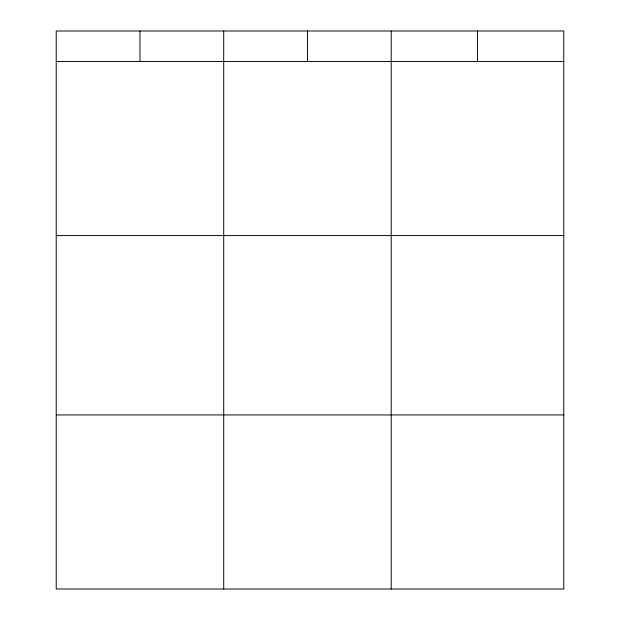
<?xml version="1.0" encoding="UTF-8"?>
<svg xmlns="http://www.w3.org/2000/svg" width="620" height="620" viewBox="0 0 620 620"><rect width="100%" height="100%" fill="white"/><g stroke="black" fill="none" stroke-linecap="round" stroke-linejoin="round"><path stroke-width="0.93" d="M563.782 235.585L563.782 31L56.219 31L56.219 589L563.782 589L563.782 235.585L56.219 235.585M56.219 61.512L563.782 61.512M56.219 414.927L563.782 414.927M477.501 31L477.501 61.512M391.212 31L391.212 589M307.466 31L307.466 61.512M223.712 31L223.712 589M139.965 31L139.965 61.512"/></g></svg>
